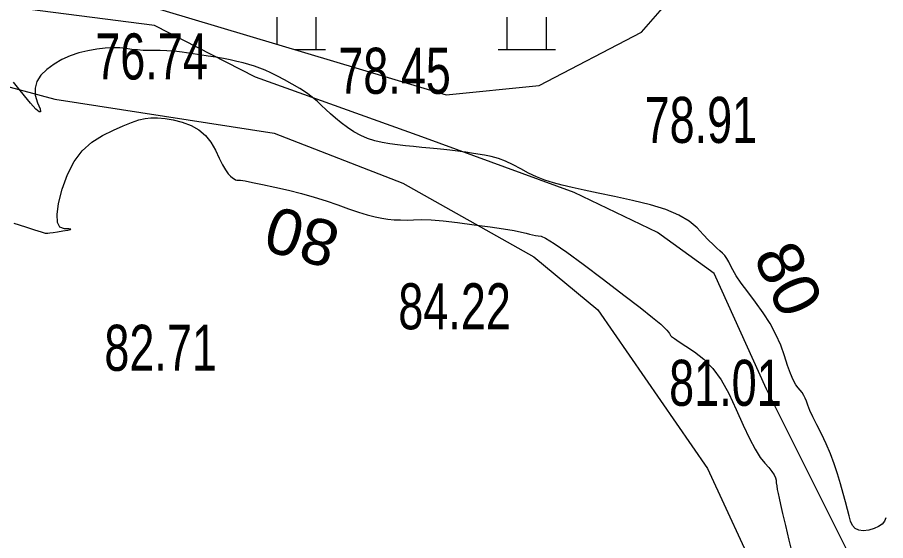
# Model space of a CAD drawing. Header units: metres. Extents: x 431726 to 434411, y 2469261 to 2472412.
# Drawn here: x 434110.4 to 434185.9, y 2470761.3 to 2470806.8 of the extents above; entities that cross this region are included whole.
import ezdxf
from ezdxf.enums import TextEntityAlignment as Align

# ---------------------------------------------------------------- set-up
doc = ezdxf.new("R2010")
doc.units = ezdxf.units.M
doc.header["$MEASUREMENT"] = 0
doc.linetypes.add('ACAD_ISO02W100', pattern=[15, 12, -3])
for name, color, linetype, lineweight in [('CAO DO', 8, 'Continuous', 18), ('mat nuoc-ks', 8, 'DUONG_MEP_NUOC', 18), ('MH_DongMuc', 8, 'Continuous', 18), ('MH_DongMuc_Con', 8, 'Continuous', 18), ('ranh gioi thuc vat-ks', 8, 'RAO_T_VAT', 18), ('thuc vat-ks', 8, 'Continuous', 18)]:
    doc.layers.add(name, color=color, linetype=linetype, lineweight=lineweight)
doc.styles.get("Standard").update_dxf_attribs({"font": 'arial.ttf'})
doc.linetypes.add('DUONG_MEP_NUOC', pattern='A,0.2,[130,ltypeshp.shx,S=0.15,R=0,X=0,Y=0.15],0.05,[130,ltypeshp.shx,S=0.15,R=0,X=0,Y=0.15],1', length=1.25)
doc.linetypes.add('RAO_T_VAT', pattern='A,0,[133,ltypeshp.shx,S=0.34,R=0,X=-0.17,Y=0],-2,[133,ltypeshp.shx,S=0.08,R=0,X=0,Y=0],-1.5,[133,ltypeshp.shx,S=0.08,R=0,X=0,Y=0],-1.5,[133,ltypeshp.shx,S=0.08,R=0,X=0,Y=0],-2', length=7)

msp = doc.modelspace()

# ---------------------------------------------------------------- hatches: boundary and pattern name
at = {"layer": 'mat nuoc-ks', "linetype": 'ACAD_ISO02W100'}
h = msp.add_hatch(dxfattribs=at)
h.set_pattern_fill('MUDST', color=8, scale=10, style=0)
edge = h.paths.add_edge_path()
edge.add_spline(control_points=[(434039.124, 2470787.856), (434042.339, 2470786.995), (434047.382, 2470785.71), (434054.773, 2470787.429), (434059.171, 2470792.264), (434064.135, 2470795.522), (434066.83, 2470799.232), (434067.191, 2470801.706), (434066.198, 2470803.605), (434058.806, 2470804.088), (434050.195, 2470807.269), (434038.54, 2470806.884), (434030.275, 2470806.739), (434022.866, 2470805.065), (434018.446, 2470800.869), (434016.724, 2470797.009), (434016.607, 2470793.687), (434018.134, 2470791.091), (434018.728, 2470788.288), (434019.902, 2470787.192), (434021.303, 2470785.854), (434023.269, 2470787.844), (434029.36, 2470787.966), (434034.884, 2470788.991), (434039.124, 2470787.856)], knot_values=[0, 0, 0, 0, 9.982784, 15.245443, 21.798879, 29.029758, 33.013039, 35.201849, 36.074175, 39.121308, 54.82061, 65.168023, 73.281169, 79.793567, 87.443526, 90.493302, 92.266404, 97.179606, 99.330042, 100.459007, 102.081973, 104.196743, 107.15321, 120.323508, 120.323508, 120.323508, 120.323508], degree=3, periodic=0)
edge = h.paths.add_edge_path()
edge.add_spline(control_points=[(433995.607, 2470796.266), (433992.702, 2470796.989), (433988.507, 2470798.111), (433983.14, 2470799.257), (433980.34, 2470800.165), (433978.221, 2470800.096), (433976.362, 2470798.009), (433976.813, 2470794.523), (433976.37, 2470791.377), (433977.334, 2470786.839), (433986.926, 2470787.683), (433993.821, 2470783.995), (434000.676, 2470781.745), (434005.468, 2470780.108), (434008.734, 2470779.71), (434011.382, 2470779.034), (434013.902, 2470778.665), (434014.945, 2470781.818), (434015.184, 2470785.9), (434013.75, 2470789.671), (434012.215, 2470794.595), (434004.252, 2470793.939), (433999.322, 2470795.341), (433995.607, 2470796.266)], knot_values=[0, 0, 0, 0, 8.98228, 13.054477, 16.382415, 17.937576, 18.940458, 24.320847, 27.393084, 28.668299, 37.586848, 48.279916, 53.982194, 58.919663, 63.499271, 63.743023, 67.176526, 69.343236, 72.541796, 79.619792, 81.419497, 87.113485, 98.597853, 98.597853, 98.597853, 98.597853], degree=3, periodic=0)
edge = h.paths.add_edge_path()
edge.add_spline(control_points=[(433928.31, 2470800.081), (433925.567, 2470796.589), (433921.408, 2470792.052), (433917.145, 2470786.714), (433914.774, 2470782.908), (433919.398, 2470777.304), (433926.291, 2470775.9), (433935.404, 2470775.413), (433944.173, 2470775.196), (433951.687, 2470780.408), (433956.154, 2470785.235), (433961.356, 2470788.945), (433966.126, 2470789.177), (433970.667, 2470789.519), (433972.54, 2470796.112), (433973.123, 2470802.932), (433971.369, 2470814.581), (433960.55, 2470818.556), (433951.367, 2470820.428), (433946.246, 2470823.754), (433943.091, 2470824.499), (433941.261, 2470824.251), (433937.114, 2470822.891), (433937.57, 2470814.003), (433933.503, 2470806.486), (433929.862, 2470802.056), (433928.31, 2470800.081)], knot_values=[0, 0, 0, 0, 13.324497, 18.090051, 21.18714, 25.404887, 36.481892, 41.817544, 52.993675, 61.707382, 68.10804, 72.979776, 80.146774, 82.844459, 84.987264, 98.809855, 104.828452, 118.214974, 128.204412, 133.732772, 136.203738, 137.69319, 139.264798, 148.760769, 158.207968, 165.740859, 165.740859, 165.740859, 165.740859], degree=3, periodic=0)
edge = h.paths.add_edge_path()
edge.add_spline(control_points=[(433986.828, 2470854.983), (433980.59, 2470857.675), (433973.196, 2470861.261), (433965.292, 2470865.521), (433962.321, 2470866.126), (433960.354, 2470865.973), (433957.356, 2470865.791), (433958.478, 2470858.298), (433955.269, 2470850.395), (433952.308, 2470840.365), (433948.123, 2470834.163), (433948.102, 2470830.615), (433949.552, 2470823.451), (433964.34, 2470823.174), (433973.737, 2470816.728), (433980.86, 2470816.004), (433984.163, 2470816.091), (433991.567, 2470818.254), (433996.946, 2470828.775), (434003.778, 2470836.734), (434006.945, 2470840.901), (434007.4, 2470843.063), (434001.029, 2470848.114), (433994.308, 2470850.941), (433987.828, 2470854.551), (433986.828, 2470854.983)], knot_values=[0, 0, 0, 0, 20.382546, 24.675499, 26.847395, 29.27626, 30.844231, 34.803677, 46.170305, 59.290367, 65.275714, 67.820888, 69.759311, 86.558544, 100.503564, 105.271251, 107.583972, 110.414759, 127.920373, 139.227517, 142.597534, 143.551694, 145.400974, 164.194505, 167.460531, 167.460531, 167.460531, 167.460531], degree=3, periodic=0)
edge = h.paths.add_edge_path()
edge.add_spline(control_points=[(433946.369, 2470864.197), (433946.769, 2470866.858), (433947.21, 2470871.298), (433944.3, 2470877.177), (433940.01, 2470880.486), (433935.802, 2470883.143), (433930.201, 2470884.082), (433923.49, 2470882.823), (433916.935, 2470882.474), (433912.84, 2470881.825), (433909.528, 2470881.319), (433910.123, 2470877.605), (433909.337, 2470874.76), (433912.16, 2470872.321), (433917.109, 2470870.198), (433922.288, 2470865.202), (433927.381, 2470860.854), (433929.116, 2470855.751), (433931.054, 2470852.827), (433932.927, 2470850.226), (433936.158, 2470851.04), (433939.108, 2470851.18), (433941.735, 2470851.358), (433943.749, 2470851.474), (433945.242, 2470852.916), (433946.582, 2470857.199), (433945.913, 2470861.157), (433946.369, 2470864.197)], knot_values=[0, 0, 0, 0, 8.074235, 12.794708, 18.989199, 24.09736, 27.528854, 35.722311, 44.441761, 46.952801, 48.526267, 53.601902, 55.087581, 56.980424, 63.492427, 71.913996, 78.118419, 83.2213, 87.580183, 88.918658, 92.292704, 95.903764, 98.243766, 100.206583, 101.702142, 104.130296, 113.350682, 113.350682, 113.350682, 113.350682], degree=3, periodic=0)
edge = h.paths.add_edge_path()
edge.add_spline(control_points=[(433899.791, 2470882.507), (433897.824, 2470882.388), (433895.2, 2470882.453), (433892.55, 2470882.819), (433890.858, 2470882.635), (433891.306, 2470880.764), (433890.759, 2470879.398), (433892.127, 2470877.601), (433895.381, 2470877.246), (433898.786, 2470876.279), (433901.363, 2470875.863), (433902.751, 2470875.822), (433904.206, 2470876.347), (433904.22, 2470879.01), (433904.484, 2470880.779), (433904.507, 2470882.069), (433903.776, 2470882.626), (433902.106, 2470882.395), (433900.687, 2470882.562), (433899.791, 2470882.507)], knot_values=[0, 0, 0, 0, 5.913382, 7.65608, 8.309514, 10.508723, 11.613738, 12.608684, 16.589861, 20.831277, 23.402209, 24.373209, 24.981724, 27.816985, 30.660837, 31.010324, 31.489294, 33.126979, 35.820634, 35.820634, 35.820634, 35.820634], degree=3, periodic=0)
edge = h.paths.add_edge_path()
edge.add_spline(control_points=[(433796.312, 2470865.182), (433799.211, 2470864.777), (433803.527, 2470863.645), (433808.526, 2470861.993), (433811.772, 2470861.73), (433815.674, 2470864.091), (433816.192, 2470869.812), (433816.733, 2470874.851), (433816.23, 2470879.863), (433809.373, 2470883.178), (433800.804, 2470883.535), (433792.532, 2470884.664), (433787.085, 2470884.779), (433783.977, 2470883.92), (433782.618, 2470880.578), (433783.194, 2470876.353), (433784.056, 2470870.883), (433789.157, 2470866.505), (433793.673, 2470865.55), (433796.312, 2470865.182)], knot_values=[0, 0, 0, 0, 8.781824, 13.276905, 15.883025, 18.21713, 26.13214, 30.914861, 34.078612, 40.322015, 50.724158, 60.686385, 64.959987, 67.298785, 69.660824, 74.869267, 80.116043, 85.695589, 93.68819, 93.68819, 93.68819, 93.68819], degree=3, periodic=0)
edge = h.paths.add_edge_path()
edge.add_spline(control_points=[(434059.159, 2470768.709), (434059.079, 2470764.856), (434058.3, 2470758.013), (434055.522, 2470748.589), (434052.707, 2470742.626), (434051.278, 2470738.325), (434052.512, 2470735.687), (434055.618, 2470734.81), (434058.58, 2470734.516), (434061.143, 2470734.653), (434063.724, 2470734.609), (434066.84, 2470738.802), (434071.14, 2470743.933), (434074.728, 2470751.812), (434075.936, 2470758.791), (434078.663, 2470764.014), (434082.23, 2470765.817), (434084.553, 2470767.009), (434086.348, 2470766.921), (434087.109, 2470768.112), (434086.138, 2470776.485), (434085.089, 2470787.944), (434090.801, 2470799.016), (434089.65, 2470804.54), (434086.064, 2470807.618), (434081.702, 2470808.18), (434077.989, 2470808.914), (434075.657, 2470807.922), (434073.533, 2470804.572), (434071.128, 2470800.382), (434070.073, 2470793.788), (434064.604, 2470790.978), (434059.452, 2470789.007), (434057.917, 2470782.625), (434059.192, 2470776.23), (434059.201, 2470770.716), (434059.159, 2470768.709)], knot_values=[0, 0, 0, 0, 11.562443, 20.557552, 29.183175, 31.746017, 33.542135, 37.240659, 40.572697, 42.5815, 45.031975, 47.77212, 57.16803, 65.816429, 73.03977, 78.593532, 82.539048, 84.721253, 86.480719, 87.308761, 88.588383, 111.129844, 121.170362, 123.858779, 127.363865, 134.439541, 136.882399, 138.427212, 141.707374, 148.355173, 153.135103, 160.596703, 165.35243, 168.53905, 178.975978, 184.99809, 184.99809, 184.99809, 184.99809], degree=3, periodic=0)
edge = h.paths.add_edge_path()
edge.add_spline(control_points=[(434114.703, 2470823.444), (434115.298, 2470826.286), (434116.704, 2470829.278), (434116.899, 2470833.104), (434115.95, 2470834.98), (434111.882, 2470837.906), (434105.843, 2470840.021), (434101.048, 2470842.58), (434098.679, 2470843.894), (434094.52, 2470842.939), (434091.241, 2470834.89), (434085.68, 2470828.924), (434082.253, 2470823.975), (434081.036, 2470821.361), (434080.778, 2470818.889), (434083.012, 2470816.432), (434088.874, 2470814.809), (434096.265, 2470813.099), (434103.141, 2470810.989), (434107.438, 2470810.411), (434109.833, 2470810.678), (434111.424, 2470811.252), (434113.286, 2470813.017), (434112.681, 2470817.743), (434114.225, 2470821.16), (434114.703, 2470823.444)], knot_values=[0, 0, 0, 0, 8.711634, 9.67771, 11.341713, 14.716628, 24.413732, 30.276729, 31.430021, 32.145336, 42.607552, 53.72375, 57.558361, 60.491283, 62.400368, 64.548738, 69.680124, 80.327446, 87.470591, 91.207873, 93.232778, 94.634447, 96.238053, 100.484106, 107.485795, 107.485795, 107.485795, 107.485795], degree=3, periodic=0)
h.paths.add_polyline_path([(433992.894, 2470785.132), (434000.847, 2470785.132), (434000.847, 2470793.966), (433992.894, 2470793.966)], flags=24)
h.paths.add_polyline_path([(433943.635, 2470792.302), (433951.588, 2470792.302), (433951.588, 2470801.136), (433943.635, 2470801.136)], flags=24)
h.paths.add_polyline_path([(433973.919, 2470832.728), (433981.873, 2470832.728), (433981.873, 2470841.562), (433973.919, 2470841.562)], flags=24)
h.paths.add_polyline_path([(433929.269, 2470865.416), (433937.223, 2470865.416), (433937.223, 2470874.25), (433929.269, 2470874.25)], flags=24)
h.paths.add_polyline_path([(433894.263, 2470876.149), (433902.216, 2470876.149), (433902.216, 2470884.983), (433894.263, 2470884.983)], flags=9)
h.paths.add_polyline_path([(433796.433, 2470868.786), (433804.387, 2470868.786), (433804.387, 2470877.621), (433796.433, 2470877.621)], flags=24)
h.paths.add_polyline_path([(434068.06, 2470771.237), (434076.014, 2470771.237), (434076.014, 2470780.071), (434068.06, 2470780.071)], flags=24)
h.paths.add_polyline_path([(434096.263, 2470821.199), (434104.216, 2470821.199), (434104.216, 2470830.034), (434096.263, 2470830.034)], flags=24)
at = {"layer": 'thuc vat-ks'}
h = msp.add_hatch(dxfattribs=at)
h.set_pattern_fill('223', color=8, scale=20, style=0, pattern_type=2)
h.set_pattern_definition([(0, (12.2, 4), (0, 20), [5, -15]), (0, (3.2, 12), (0, 20), [5, -15]), (90, (13, 4), (-20, 1e-15), [2.8, -17.2]), (90, (4, 12), (-20, 1e-15), [2.8, -17.2]), (90, (7.4, 12), (-20, 1e-15), [2.8, -17.2]), (90, (16.4, 4), (-20, 1e-15), [2.8, -17.2])])
h.paths.add_polyline_path([(434169.596, 2470839.157), (434151.529, 2470835.74), (434146.739, 2470824.53), (434121.418, 2470830.408), (434115.807, 2470809.63), (434147.697, 2470800.061), (434155.772, 2470800.881), (434164.669, 2470805.529), (434176.029, 2470818.515), (434183.419, 2470819.609), (434196.285, 2470818.105), (434204.087, 2470817.969), (434209.151, 2470822.48), (434210.93, 2470834.373), (434204.361, 2470839.44), (434187.115, 2470848.052), (434180.546, 2470847.232)])
h.paths.add_polyline_path([(434176.891, 2470720.917), (434159.869, 2470751.92), (434151.178, 2470754.977), (434141.508, 2470754.488), (434130.001, 2470750.453), (434124.493, 2470743.607), (434121.065, 2470736.638), (434120.453, 2470730.036), (434120.453, 2470724.779), (434149.961, 2470693.283), (434156.449, 2470693.894), (434179.462, 2470711.377)])

# ---------------------------------------------------------------- linework, layer by layer
at = {"layer": 'mat nuoc-ks', "color": 8, "lineweight": 0}
for points in [[(434071.027, 2470829.01), (434068.102, 2470821.338), (434068.385, 2470816.35), (434070.457, 2470811.927), (434074.223, 2470810.515), (434083.829, 2470807.974), (434096.824, 2470804.21), (434113.68, 2470799.692), (434132.736, 2470796.742), (434143.942, 2470792.413), (434155.336, 2470786.013), (434160.892, 2470781.401), (434170.415, 2470767.626), (434175.029, 2470757.65), (434177.6, 2470749.394), (434183.046, 2470735.666), (434189.914, 2470723.122), (434196.901, 2470714.72), (434205.9, 2470706.317), (434211.68, 2470702.859), (434216.47, 2470699.867)], [(434219.926, 2470702.075), (434213.668, 2470707.747), (434203.006, 2470717.325), (434191.262, 2470736.864), (434185.392, 2470754.824), (434175.557, 2470774.509), (434171.004, 2470784.566), (434166.081, 2470788.128), (434158.84, 2470791.599), (434145.596, 2470796.423), (434131.115, 2470801.6), (434122.343, 2470806.092), (434109.254, 2470807.786), (434097.012, 2470808.068), (434085.053, 2470812.304), (434076.766, 2470814.092), (434074.412, 2470818.139), (434074.412, 2470824.256), (434074.818, 2470826.42)]]:
    msp.add_lwpolyline(points, dxfattribs=at)
at = {"layer": 'MH_DongMuc_Con', "color": 8, "lineweight": 0, "elevation": 78}
for points in [[(434185.93, 2470763.342), (434185.804, 2470763.039), (434185.592, 2470762.78), (434185.294, 2470762.563), (434184.91, 2470762.389), (434184.44, 2470762.259), (434183.967, 2470762.203), (434183.573, 2470762.252), (434183.258, 2470762.408), (434183.023, 2470762.669), (434182.867, 2470763.035), (434182.739, 2470763.501), (434182.587, 2470764.057), (434182.412, 2470764.705), (434182.212, 2470765.444), (434181.99, 2470766.274), (434181.735, 2470767.148), (434181.441, 2470768.019), (434181.107, 2470768.887), (434180.733, 2470769.751), (434180.319, 2470770.613), (434179.92, 2470771.414), (434179.589, 2470772.098), (434179.328, 2470772.666), (434179.136, 2470773.116), (434179.013, 2470773.45), (434178.914, 2470773.718), (434178.793, 2470773.969), (434178.651, 2470774.204), (434178.487, 2470774.423), (434178.302, 2470774.627), (434178.098, 2470774.894), (434177.876, 2470775.307), (434177.638, 2470775.864), (434177.383, 2470776.567), (434177.112, 2470777.414), (434176.786, 2470778.337), (434176.371, 2470779.264), (434175.866, 2470780.196), (434175.27, 2470781.132), (434174.585, 2470782.074), (434173.914, 2470782.957), (434173.361, 2470783.716), (434172.926, 2470784.352), (434172.61, 2470784.864), (434172.413, 2470785.254), (434172.265, 2470785.567), (434172.1, 2470785.851), (434171.918, 2470786.106), (434171.717, 2470786.331), (434171.498, 2470786.528), (434171.237, 2470786.753), (434170.908, 2470787.063), (434170.51, 2470787.459), (434170.044, 2470787.94), (434169.511, 2470788.507), (434168.832, 2470789.09), (434167.932, 2470789.621), (434166.811, 2470790.099), (434165.469, 2470790.525), (434163.905, 2470790.899), (434162.321, 2470791.23), (434160.917, 2470791.527), (434159.693, 2470791.791), (434158.651, 2470792.022), (434157.788, 2470792.219), (434157.026, 2470792.421), (434156.284, 2470792.664), (434155.563, 2470792.949), (434154.861, 2470793.275), (434154.18, 2470793.643), (434153.517, 2470794.002), (434152.87, 2470794.301), (434152.24, 2470794.541), (434151.627, 2470794.723), (434151.03, 2470794.844), (434150.457, 2470794.933), (434149.915, 2470795.015), (434149.404, 2470795.089), (434148.923, 2470795.157), (434148.473, 2470795.217), (434148.01, 2470795.274), (434147.49, 2470795.332), (434146.912, 2470795.39), (434146.278, 2470795.448), (434145.586, 2470795.507), (434144.872, 2470795.572), (434144.171, 2470795.647), (434143.483, 2470795.732), (434142.809, 2470795.828), (434142.147, 2470795.935), (434141.502, 2470796.077), (434140.876, 2470796.279), (434140.268, 2470796.54), (434139.679, 2470796.861), (434139.11, 2470797.242), (434138.572, 2470797.647), (434138.08, 2470798.041), (434137.633, 2470798.422), (434137.232, 2470798.793), (434136.875, 2470799.152), (434136.506, 2470799.509), (434136.065, 2470799.873), (434135.553, 2470800.244), (434134.969, 2470800.623), (434134.313, 2470801.009), (434133.647, 2470801.376), (434133.032, 2470801.699), (434132.467, 2470801.976), (434131.952, 2470802.21), (434131.488, 2470802.398), (434131.034, 2470802.56), (434130.552, 2470802.711), (434130.042, 2470802.851), (434129.502, 2470802.982), (434128.934, 2470803.102), (434128.332, 2470803.217), (434127.688, 2470803.332), (434127.003, 2470803.447), (434126.278, 2470803.562), (434125.511, 2470803.677), (434124.755, 2470803.779), (434124.059, 2470803.856), (434123.424, 2470803.906), (434122.85, 2470803.931), (434122.336, 2470803.93), (434121.851, 2470803.925), (434121.36, 2470803.939), (434120.865, 2470803.97), (434120.364, 2470804.02), (434119.858, 2470804.088), (434119.32, 2470804.143), (434118.721, 2470804.152), (434118.061, 2470804.115), (434117.34, 2470804.033), (434116.558, 2470803.906), (434115.766, 2470803.721), (434115.013, 2470803.467), (434114.299, 2470803.143), (434113.624, 2470802.75), (434112.988, 2470802.286), (434112.463, 2470801.772)], [(434112.463, 2470801.772), (434112.119, 2470801.225), (434111.959, 2470800.646), (434111.98, 2470800.034), (434112.183, 2470799.39), (434112.394, 2470798.86), (434112.439, 2470798.592), (434112.317, 2470798.585), (434112.029, 2470798.839), (434111.574, 2470799.356), (434111.05, 2470799.99), (434110.552, 2470800.601), (434110.08, 2470801.187)], [(434110.102, 2470788.927), (434111.119, 2470788.602), (434111.917, 2470788.351), (434112.495, 2470788.174), (434112.853, 2470788.071), (434112.991, 2470788.043), (434113.07, 2470788.058), (434113.249, 2470788.087), (434113.529, 2470788.128), (434113.908, 2470788.183), (434114.388, 2470788.252), (434114.817, 2470788.319), (434115.045, 2470788.37), (434115.071, 2470788.406), (434114.895, 2470788.427), (434114.517, 2470788.432), (434114.126, 2470788.567), (434113.912, 2470788.979), (434113.873, 2470789.667), (434114.011, 2470790.632), (434114.325, 2470791.873), (434114.786, 2470793.164), (434115.367, 2470794.277), (434116.067, 2470795.213), (434116.886, 2470795.972), (434117.824, 2470796.553), (434118.771, 2470797.007), (434119.614, 2470797.38), (434120.353, 2470797.675), (434120.99, 2470797.89), (434121.523, 2470798.025), (434122.037, 2470798.089), (434122.618, 2470798.088), (434123.265, 2470798.023), (434123.979, 2470797.893), (434124.758, 2470797.699), (434125.524, 2470797.42), (434126.195, 2470797.037), (434126.772, 2470796.549), (434127.255, 2470795.956), (434127.644, 2470795.258), (434127.97, 2470794.567), (434128.263, 2470793.996), (434128.523, 2470793.545), (434128.751, 2470793.213), (434128.946, 2470793), (434129.116, 2470792.865), (434129.267, 2470792.763), (434129.4, 2470792.696), (434129.515, 2470792.663), (434129.611, 2470792.664), (434129.809, 2470792.655), (434130.229, 2470792.59), (434130.87, 2470792.469), (434131.733, 2470792.293), (434132.817, 2470792.062), (434133.992, 2470791.792), (434135.125, 2470791.502), (434136.217, 2470791.19), (434137.268, 2470790.858), (434138.277, 2470790.506), (434139.22, 2470790.17), (434140.075, 2470789.887), (434140.839, 2470789.659), (434141.514, 2470789.484), (434142.099, 2470789.364), (434142.642, 2470789.283), (434143.191, 2470789.229), (434143.744, 2470789.201), (434144.302, 2470789.2), (434144.866, 2470789.225), (434145.529, 2470789.238), (434146.387, 2470789.202), (434147.438, 2470789.116), (434148.684, 2470788.98), (434150.123, 2470788.794), (434151.534, 2470788.597), (434152.694, 2470788.424), (434153.602, 2470788.278), (434154.26, 2470788.157), (434154.667, 2470788.061), (434154.942, 2470787.984), (434155.208, 2470787.919), (434155.464, 2470787.865), (434155.71, 2470787.822), (434155.946, 2470787.791), (434156.348, 2470787.621), (434157.092, 2470787.16), (434158.179, 2470786.409), (434159.608, 2470785.367), (434161.38, 2470784.035), (434163.147, 2470782.684), (434164.565, 2470781.586), (434165.633, 2470780.742), (434166.351, 2470780.151), (434166.718, 2470779.813), (434166.892, 2470779.618), (434167.027, 2470779.458), (434167.124, 2470779.33), (434167.183, 2470779.237), (434167.204, 2470779.176), (434167.29, 2470779.084), (434167.542, 2470778.896), (434167.961, 2470778.61), (434168.546, 2470778.227), (434169.299, 2470777.748), (434170.112, 2470777.125), (434170.882, 2470776.313), (434171.607, 2470775.31), (434172.289, 2470774.118), (434172.926, 2470772.736), (434173.517, 2470771.368), (434174.061, 2470770.216), (434174.556, 2470769.282), (434175.003, 2470768.564), (434175.403, 2470768.064), (434175.742, 2470767.691), (434176.009, 2470767.358), (434176.204, 2470767.063), (434176.327, 2470766.807), (434176.377, 2470766.591), (434176.399, 2470766.371), (434176.437, 2470766.107), (434176.49, 2470765.797), (434176.559, 2470765.442), (434176.644, 2470765.043), (434176.767, 2470764.498), (434176.951, 2470763.709), (434177.194, 2470762.674), (434177.499, 2470761.395), (434177.864, 2470759.87)]]:
    msp.add_lwpolyline(points, dxfattribs=at)
at = {"layer": 'ranh gioi thuc vat-ks', "color": 8, "lineweight": 0, "ltscale": 3}
msp.add_lwpolyline([(434169.596, 2470839.157), (434151.529, 2470835.74), (434146.739, 2470824.53), (434121.418, 2470830.408), (434115.807, 2470809.63), (434147.697, 2470800.061), (434155.772, 2470800.881), (434164.669, 2470805.529), (434176.029, 2470818.515), (434183.419, 2470819.609), (434196.285, 2470818.105), (434204.087, 2470817.969), (434209.151, 2470822.48), (434210.93, 2470834.373), (434204.361, 2470839.44), (434187.115, 2470848.052), (434180.546, 2470847.232)], close=True, dxfattribs=at)

# ---------------------------------------------------------------- texts
at = {"layer": 'CAO DO', "color": 8, "lineweight": 0, "width": 0.7}
for s, p in [('76.74', (434117.193, 2470801.41, 76.735)), ('78.45', (434138.32, 2470800.164, 78.453)), ('78.91', (434164.952, 2470795.896, 78.909)), ('84.22', (434143.541, 2470779.704, 84.223)), ('82.71', (434117.984, 2470776.099, 82.711)), ('81.01', (434167.084, 2470773.056, 81.012))]:
    msp.add_text(s, height=4, dxfattribs=at).set_placement(p)
at = {"layer": 'MH_DongMuc', "color": 8, "lineweight": 0}
for rotation, p in [(164.09099, (434135.149, 2470787.715, 80)), (294.66168, (434177.467, 2470784.082, 80))]:
    msp.add_text('80', height=4, rotation=rotation, dxfattribs=at).set_placement(p, align=Align.MIDDLE)

doc.saveas('drawing.dxf')
